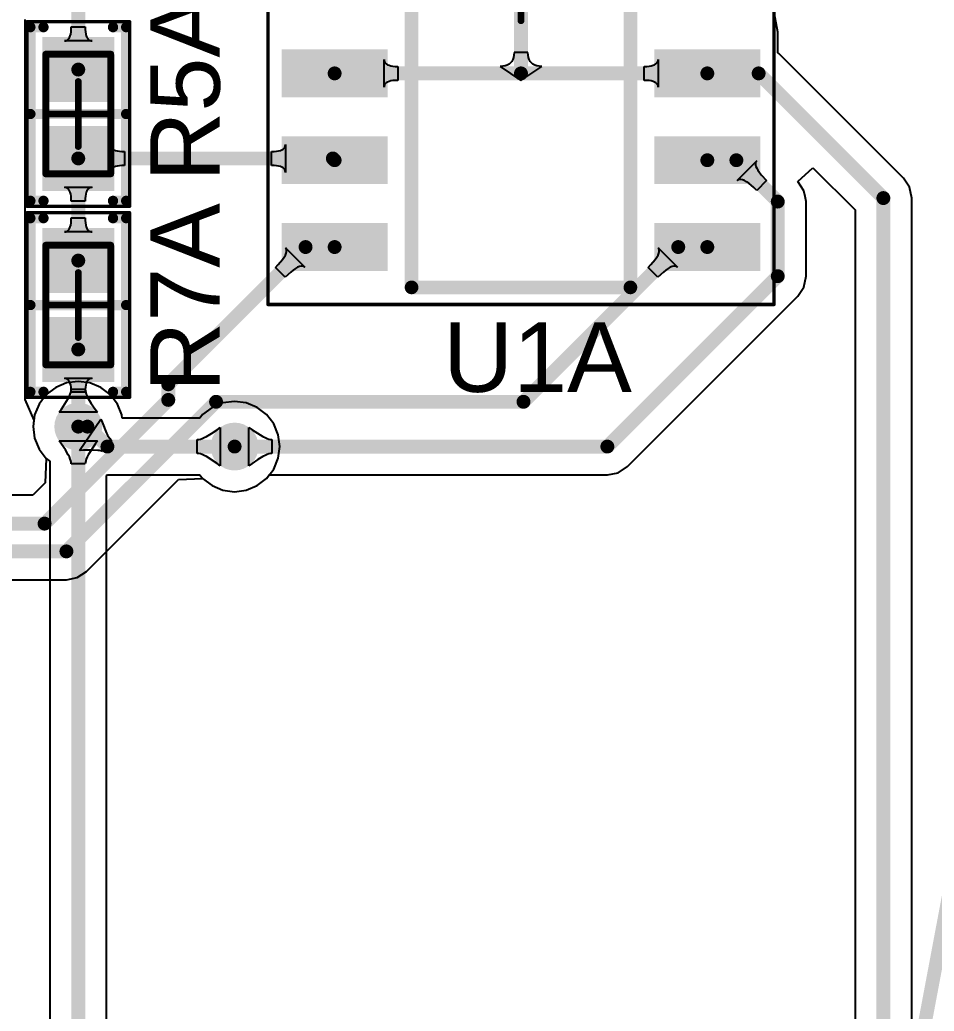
# Model space of a CAD drawing. Header units: inches. Extents: x -0.14 to 3.29, y -0.08 to 7.88.
# Drawn here: x 1.362 to 1.888, y 6.763 to 7.333 of the extents above; entities that cross this region are included whole.
import ezdxf

# ---------------------------------------------------------------- set-up
doc = ezdxf.new("R2010")
doc.units = ezdxf.units.IN
doc.header["$MEASUREMENT"] = 0
for name, color, linetype in [('Bottom Layer', 5, 'Continuous'), ('PCBD Notes', 76, 'Continuous'), ('Top 3D Body', 56, 'Continuous'), ('Top Courtyard', 56, 'Continuous'), ('Top Layer', 1, 'Continuous'), ('Top Overlay', 2, 'Continuous'), ('Top Paste', 8, 'Continuous'), ('Top Solder', 216, 'Continuous'), ('Via Holes', 16, 'Continuous')]:
    doc.layers.add(name, color=color, linetype=linetype)
doc.styles.add('Arial', font='', dxfattribs={"height": 0.2})
doc.styles.get('Arial').set_extended_font_data('Arial')

# ---------------------------------------------------------------- blocks, each defined once
blk = doc.blocks.new('34355DA5_B1DA_47C2_A88A_ECF82120A4F7_22')
at = {"layer": 'Top Layer'}
for points in [[(-0.13583, 0.13819), (-0.13583, 0.16181), (-0.07874, 0.16181), (-0.07874, 0.13819)], [(0.07874, 0.13819), (0.07874, 0.16181), (0.13583, 0.16181), (0.13583, 0.13819)], [(-0.13583, 0.08819), (-0.13583, 0.11181), (-0.07874, 0.11181), (-0.07874, 0.08819)], [(0.07874, 0.08819), (0.07874, 0.11181), (0.13583, 0.11181), (0.13583, 0.08819)], [(-0.13583, 0.03819), (-0.13583, 0.06181), (-0.07874, 0.06181), (-0.07874, 0.03819)], [(0.07874, 0.03819), (0.07874, 0.06181), (0.13583, 0.06181), (0.13583, 0.03819)], [(-0.13583, -0.01181), (-0.13583, 0.01181), (-0.07874, 0.01181), (-0.07874, -0.01181)], [(0.07874, -0.01181), (0.07874, 0.01181), (0.13583, 0.01181), (0.13583, -0.01181)], [(-0.13583, -0.06181), (-0.13583, -0.03819), (-0.07874, -0.03819), (-0.07874, -0.06181)], [(0.07874, -0.06181), (0.07874, -0.03819), (0.13583, -0.03819), (0.13583, -0.06181)], [(-0.13583, -0.11181), (-0.13583, -0.08819), (-0.07874, -0.08819), (-0.07874, -0.11181)], [(0.07874, -0.11181), (0.07874, -0.08819), (0.13583, -0.08819), (0.13583, -0.11181)], [(-0.13583, -0.16181), (-0.13583, -0.13819), (-0.07874, -0.13819), (-0.07874, -0.16181)], [(0.07874, -0.16181), (0.07874, -0.13819), (0.13583, -0.13819), (0.13583, -0.16181)]]:
    blk.add_hatch(color=1, dxfattribs=at).paths.add_polyline_path(points)
at = {"layer": 'Top Paste'}
for points in [[(-0.13583, 0.13819), (-0.13583, 0.16181), (-0.07874, 0.16181), (-0.07874, 0.13819)], [(0.07874, 0.13819), (0.07874, 0.16181), (0.13583, 0.16181), (0.13583, 0.13819)], [(-0.13583, 0.08819), (-0.13583, 0.11181), (-0.07874, 0.11181), (-0.07874, 0.08819)], [(0.07874, 0.08819), (0.07874, 0.11181), (0.13583, 0.11181), (0.13583, 0.08819)], [(-0.13583, 0.03819), (-0.13583, 0.06181), (-0.07874, 0.06181), (-0.07874, 0.03819)], [(0.07874, 0.03819), (0.07874, 0.06181), (0.13583, 0.06181), (0.13583, 0.03819)], [(-0.13583, -0.01181), (-0.13583, 0.01181), (-0.07874, 0.01181), (-0.07874, -0.01181)], [(0.07874, -0.01181), (0.07874, 0.01181), (0.13583, 0.01181), (0.13583, -0.01181)], [(-0.13583, -0.06181), (-0.13583, -0.03819), (-0.07874, -0.03819), (-0.07874, -0.06181)], [(0.07874, -0.06181), (0.07874, -0.03819), (0.13583, -0.03819), (0.13583, -0.06181)], [(-0.13583, -0.11181), (-0.13583, -0.08819), (-0.07874, -0.08819), (-0.07874, -0.11181)], [(0.07874, -0.11181), (0.07874, -0.08819), (0.13583, -0.08819), (0.13583, -0.11181)], [(-0.13583, -0.16181), (-0.13583, -0.13819), (-0.07874, -0.13819), (-0.07874, -0.16181)], [(0.07874, -0.16181), (0.07874, -0.13819), (0.13583, -0.13819), (0.13583, -0.16181)]]:
    blk.add_hatch(color=8, dxfattribs=at).paths.add_polyline_path(points)
at = {"layer": 'Top Solder'}
for points in [[(-0.13779, 0.13622), (-0.13779, 0.16378), (-0.07677, 0.16378), (-0.07677, 0.13622)], [(0.07677, 0.13622), (0.07677, 0.16378), (0.1378, 0.16378), (0.1378, 0.13622)], [(-0.13779, 0.08622), (-0.13779, 0.11378), (-0.07677, 0.11378), (-0.07677, 0.08622)], [(0.07677, 0.08622), (0.07677, 0.11378), (0.1378, 0.11378), (0.1378, 0.08622)], [(-0.13779, 0.03622), (-0.13779, 0.06378), (-0.07677, 0.06378), (-0.07677, 0.03622)], [(0.07677, 0.03622), (0.07677, 0.06378), (0.1378, 0.06378), (0.1378, 0.03622)], [(-0.13779, -0.01378), (-0.13779, 0.01378), (-0.07677, 0.01378), (-0.07677, -0.01378)], [(0.07677, -0.01378), (0.07677, 0.01378), (0.1378, 0.01378), (0.1378, -0.01378)], [(-0.13779, -0.06378), (-0.13779, -0.03622), (-0.07677, -0.03622), (-0.07677, -0.06378)], [(0.07677, -0.06378), (0.07677, -0.03622), (0.1378, -0.03622), (0.1378, -0.06378)], [(-0.13779, -0.11378), (-0.13779, -0.08622), (-0.07677, -0.08622), (-0.07677, -0.11378)], [(0.07677, -0.11378), (0.07677, -0.08622), (0.1378, -0.08622), (0.1378, -0.11378)], [(-0.13779, -0.16378), (-0.13779, -0.13622), (-0.07677, -0.13622), (-0.07677, -0.16378)], [(0.07677, -0.16378), (0.07677, -0.13622), (0.1378, -0.13622), (0.1378, -0.16378)]]:
    blk.add_hatch(color=216, dxfattribs=at).paths.add_polyline_path(points)
at = {"layer": 'Top Courtyard'}
for points in [[(-0.14567, 0.18307, 0.00197, 0.00197, 0), (0.14567, 0.18307, 0.00197, 0.00197, 0)], [(-0.14567, -0.18307, 0.00197, 0.00197, 0), (-0.14567, 0.18307, 0.00197, 0.00197, 0)], [(0.14567, -0.18307, 0.00197, 0.00197, 0), (0.14567, 0.18307, 0.00197, 0.00197, 0)], [(0, -0.01969, 0.00394, 0.00394, 0), (0, 0.01968, 0.00394, 0.00394, 0)], [(-0.01968, 0, 0.00394, 0.00394, 0), (0.01969, 0, 0.00394, 0.00394, 0)], [(-0.14567, -0.18307, 0.00197, 0.00197, 0), (0.14567, -0.18307, 0.00197, 0.00197, 0)]]:
    blk.add_lwpolyline(points, format="xyseb", dxfattribs=at)
for points in [[(-0.14616, 0.18307, 0.000984, 0.000984, 1), (-0.14518, 0.18307, 0.000984, 0.000984, 1)], [(-0.14616, 0.18307, 0.000984, 0.000984, 1), (-0.14518, 0.18307, 0.000984, 0.000984, 1)], [(0.14518, 0.18307, 0.000984, 0.000984, 1), (0.14616, 0.18307, 0.000984, 0.000984, 1)], [(0.14518, 0.18307, 0.000984, 0.000984, 1), (0.14616, 0.18307, 0.000984, 0.000984, 1)], [(-0.00098, 0.01968, 0.00197, 0.00197, 1), (0.00099, 0.01968, 0.00197, 0.00197, 1)], [(-0.02067, 0, 0.00197, 0.00197, 1), (-0.0187, 0, 0.00197, 0.00197, 1)], [(0.0187, 0, 0.00197, 0.00197, 1), (0.02067, 0, 0.00197, 0.00197, 1)], [(-0.00098, -0.01969, 0.00197, 0.00197, 1), (0.00099, -0.01969, 0.00197, 0.00197, 1)], [(-0.14616, -0.18307, 0.000984, 0.000984, 1), (-0.14518, -0.18307, 0.000984, 0.000984, 1)], [(-0.14616, -0.18307, 0.000984, 0.000984, 1), (-0.14518, -0.18307, 0.000984, 0.000984, 1)], [(0.14518, -0.18307, 0.000984, 0.000984, 1), (0.14616, -0.18307, 0.000984, 0.000984, 1)], [(0.14518, -0.18307, 0.000984, 0.000984, 1), (0.14616, -0.18307, 0.000984, 0.000984, 1)]]:
    blk.add_lwpolyline(points, format="xyseb", close=True, dxfattribs=at)
at = {"layer": 'Top Overlay'}
for points in [[(-0.10236, 0.18346, 0.00984, 0.00984, 1), (-0.1122, 0.18346, 0.00984, 0.00984, 1)], [(-0.11467, 0.18346, 0.00492, 0.00492, 1), (-0.10974, 0.18346, 0.00492, 0.00492, 1)], [(-0.10482, 0.18346, 0.00492, 0.00492, 1), (-0.0999, 0.18346, 0.00492, 0.00492, 1)], [(-0.06496, 0.17323, 0.00394, 0.00394, 1), (-0.06102, 0.17323, 0.00394, 0.00394, 1)], [(-0.06496, 0.17323, 0.00394, 0.00394, 1), (-0.06102, 0.17323, 0.00394, 0.00394, 1)], [(0.06103, 0.17323, 0.00394, 0.00394, 1), (0.06496, 0.17323, 0.00394, 0.00394, 1)], [(0.06103, 0.17323, 0.00394, 0.00394, 1), (0.06496, 0.17323, 0.00394, 0.00394, 1)], [(-0.01181, 0.13386, 0.02362, 0.02362, 1), (-0.03543, 0.13386, 0.02362, 0.02362, 1)], [(-0.04134, 0.13386, 0.01181, 0.01181, 1), (-0.02953, 0.13386, 0.01181, 0.01181, 1)], [(-0.01772, 0.13386, 0.01181, 0.01181, 1), (-0.00591, 0.13386, 0.01181, 0.01181, 1)], [(-0.06496, -0.17323, 0.00394, 0.00394, 1), (-0.06102, -0.17323, 0.00394, 0.00394, 1)], [(-0.06496, -0.17323, 0.00394, 0.00394, 1), (-0.06102, -0.17323, 0.00394, 0.00394, 1)], [(0.06103, -0.17323, 0.00394, 0.00394, 1), (0.06496, -0.17323, 0.00394, 0.00394, 1)], [(0.06103, -0.17323, 0.00394, 0.00394, 1), (0.06496, -0.17323, 0.00394, 0.00394, 1)]]:
    blk.add_lwpolyline(points, format="xyseb", close=True, dxfattribs=at)
for points in [[(-0.06299, 0.17323, 0.00787, 0.00787, 0), (0.06299, 0.17323, 0.00787, 0.00787, 0)], [(-0.06299, -0.17323, 0.00787, 0.00787, 0), (-0.06299, 0.17323, 0.00787, 0.00787, 0)], [(0.06299, -0.17323, 0.00787, 0.00787, 0), (0.06299, 0.17323, 0.00787, 0.00787, 0)], [(-0.06299, -0.17323, 0.00787, 0.00787, 0), (0.06299, -0.17323, 0.00787, 0.00787, 0)]]:
    blk.add_lwpolyline(points, format="xyseb", dxfattribs=at)
blk = doc.blocks.new('RES_0603_1608_89')
at = {"layer": 'Top Layer'}
for points in [[(-0.04232, -0.0187), (-0.04232, 0.0187), (-0.00886, 0.0187), (-0.00886, -0.0187)], [(0.00886, -0.0187), (0.00886, 0.0187), (0.04232, 0.0187), (0.04232, -0.0187)]]:
    blk.add_hatch(color=1, dxfattribs=at).paths.add_polyline_path(points)
at = {"layer": 'Top Paste'}
for points in [[(-0.04232, -0.0187), (-0.04232, 0.0187), (-0.00886, 0.0187), (-0.00886, -0.0187)], [(0.00886, -0.0187), (0.00886, 0.0187), (0.04232, 0.0187), (0.04232, -0.0187)]]:
    blk.add_hatch(color=8, dxfattribs=at).paths.add_polyline_path(points)
at = {"layer": 'Top Solder'}
for points in [[(-0.04429, -0.02067), (-0.04429, 0.02067), (-0.00689, 0.02067), (-0.00689, -0.02067)], [(0.00689, -0.02067), (0.00689, 0.02067), (0.04429, 0.02067), (0.04429, -0.02067)]]:
    blk.add_hatch(color=216, dxfattribs=at).paths.add_polyline_path(points)
at = {"layer": 'Top 3D Body'}
for points in [[(0.03445, 0.0187, 0.00394, 0.00394, 0), (-0.03445, 0.0187, 0.00394, 0.00394, 0)], [(-0.03445, -0.0187, 0.00394, 0.00394, 0), (-0.03445, 0.0187, 0.00394, 0.00394, 0)], [(0.03445, -0.0187, 0.00394, 0.00394, 0), (0.03445, 0.0187, 0.00394, 0.00394, 0)], [(0.03445, -0.0187, 0.00394, 0.00394, 0), (-0.03445, -0.0187, 0.00394, 0.00394, 0)]]:
    blk.add_lwpolyline(points, format="xyseb", dxfattribs=at)
for points in [[(-0.03543, 0.0187, 0.00197, 0.00197, 1), (-0.03346, 0.0187, 0.00197, 0.00197, 1)], [(-0.03543, 0.0187, 0.00197, 0.00197, 1), (-0.03346, 0.0187, 0.00197, 0.00197, 1)], [(0.03347, 0.0187, 0.00197, 0.00197, 1), (0.03543, 0.0187, 0.00197, 0.00197, 1)], [(0.03347, 0.0187, 0.00197, 0.00197, 1), (0.03543, 0.0187, 0.00197, 0.00197, 1)], [(-0.03543, -0.0187, 0.00197, 0.00197, 1), (-0.03346, -0.0187, 0.00197, 0.00197, 1)], [(-0.03543, -0.0187, 0.00197, 0.00197, 1), (-0.03346, -0.0187, 0.00197, 0.00197, 1)], [(0.03347, -0.0187, 0.00197, 0.00197, 1), (0.03543, -0.0187, 0.00197, 0.00197, 1)], [(0.03347, -0.0187, 0.00197, 0.00197, 1), (0.03543, -0.0187, 0.00197, 0.00197, 1)]]:
    blk.add_lwpolyline(points, format="xyseb", close=True, dxfattribs=at)
at = {"layer": 'Top Courtyard'}
for points in [[(0.05315, 0.02953, 0.00197, 0.00197, 0), (-0.05315, 0.02953, 0.00197, 0.00197, 0)], [(-0.05315, -0.02953, 0.00197, 0.00197, 0), (-0.05315, 0.02953, 0.00197, 0.00197, 0)], [(0.05315, -0.02953, 0.00197, 0.00197, 0), (0.05315, 0.02953, 0.00197, 0.00197, 0)], [(0, -0.0187, 0.00394, 0.00394, 0), (0, 0.0187, 0.00394, 0.00394, 0)], [(0.0187, 0, 0.00394, 0.00394, 0), (-0.0187, 0, 0.00394, 0.00394, 0)], [(0.05315, -0.02953, 0.00197, 0.00197, 0), (-0.05315, -0.02953, 0.00197, 0.00197, 0)]]:
    blk.add_lwpolyline(points, format="xyseb", dxfattribs=at)
for points in [[(-0.05364, 0.02953, 0.000984, 0.000984, 1), (-0.05266, 0.02953, 0.000984, 0.000984, 1)], [(-0.05364, 0.02953, 0.000984, 0.000984, 1), (-0.05266, 0.02953, 0.000984, 0.000984, 1)], [(0.05266, 0.02953, 0.000984, 0.000984, 1), (0.05364, 0.02953, 0.000984, 0.000984, 1)], [(0.05266, 0.02953, 0.000984, 0.000984, 1), (0.05364, 0.02953, 0.000984, 0.000984, 1)], [(-0.00098, 0.0187, 0.00197, 0.00197, 1), (0.00098, 0.0187, 0.00197, 0.00197, 1)], [(-0.01968, 0, 0.00197, 0.00197, 1), (-0.01772, 0, 0.00197, 0.00197, 1)], [(0.01772, 0, 0.00197, 0.00197, 1), (0.01969, 0, 0.00197, 0.00197, 1)], [(-0.00098, -0.0187, 0.00197, 0.00197, 1), (0.00098, -0.0187, 0.00197, 0.00197, 1)], [(-0.05364, -0.02953, 0.000984, 0.000984, 1), (-0.05266, -0.02953, 0.000984, 0.000984, 1)], [(-0.05364, -0.02953, 0.000984, 0.000984, 1), (-0.05266, -0.02953, 0.000984, 0.000984, 1)], [(0.05266, -0.02953, 0.000984, 0.000984, 1), (0.05364, -0.02953, 0.000984, 0.000984, 1)], [(0.05266, -0.02953, 0.000984, 0.000984, 1), (0.05364, -0.02953, 0.000984, 0.000984, 1)]]:
    blk.add_lwpolyline(points, format="xyseb", close=True, dxfattribs=at)
at = {"layer": 'Top Overlay'}
for points in [[(0.05, 0.02756, 0.00591, 0.00591, 0), (-0.05, 0.02756, 0.00591, 0.00591, 0)], [(-0.05, 0.02, 0.00591, 0.00591, 0), (-0.05, 0.02756, 0.00591, 0.00591, 0)], [(0, -0.02756, 0.00591, 0.00591, 0), (0, 0.02756, 0.00591, 0.00591, 0)], [(0.05, 0.02, 0.00591, 0.00591, 0), (0.05, 0.02756, 0.00591, 0.00591, 0)], [(-0.05, -0.02756, 0.00591, 0.00591, 0), (-0.05, -0.02, 0.00591, 0.00591, 0)], [(0.05, -0.02756, 0.00591, 0.00591, 0), (0.05, -0.02, 0.00591, 0.00591, 0)], [(0.05, -0.02756, 0.00591, 0.00591, 0), (-0.05, -0.02756, 0.00591, 0.00591, 0)]]:
    blk.add_lwpolyline(points, format="xyseb", dxfattribs=at)
for points in [[(-0.05148, 0.02756, 0.00295, 0.00295, 1), (-0.04852, 0.02756, 0.00295, 0.00295, 1)], [(-0.05148, 0.02756, 0.00295, 0.00295, 1), (-0.04852, 0.02756, 0.00295, 0.00295, 1)], [(-0.00148, 0.02756, 0.00295, 0.00295, 1), (0.00148, 0.02756, 0.00295, 0.00295, 1)], [(0.04852, 0.02756, 0.00295, 0.00295, 1), (0.05148, 0.02756, 0.00295, 0.00295, 1)], [(0.04852, 0.02756, 0.00295, 0.00295, 1), (0.05148, 0.02756, 0.00295, 0.00295, 1)], [(-0.05148, 0.02, 0.00295, 0.00295, 1), (-0.04852, 0.02, 0.00295, 0.00295, 1)], [(0.04852, 0.02, 0.00295, 0.00295, 1), (0.05148, 0.02, 0.00295, 0.00295, 1)], [(-0.05148, -0.02, 0.00295, 0.00295, 1), (-0.04852, -0.02, 0.00295, 0.00295, 1)], [(0.04852, -0.02, 0.00295, 0.00295, 1), (0.05148, -0.02, 0.00295, 0.00295, 1)], [(-0.05148, -0.02756, 0.00295, 0.00295, 1), (-0.04852, -0.02756, 0.00295, 0.00295, 1)], [(-0.05148, -0.02756, 0.00295, 0.00295, 1), (-0.04852, -0.02756, 0.00295, 0.00295, 1)], [(-0.00148, -0.02756, 0.00295, 0.00295, 1), (0.00148, -0.02756, 0.00295, 0.00295, 1)], [(0.04852, -0.02756, 0.00295, 0.00295, 1), (0.05148, -0.02756, 0.00295, 0.00295, 1)], [(0.04852, -0.02756, 0.00295, 0.00295, 1), (0.05148, -0.02756, 0.00295, 0.00295, 1)]]:
    blk.add_lwpolyline(points, format="xyseb", close=True, dxfattribs=at)
blk = doc.blocks.new('RES_0603_1608_109')
at = {"layer": 'Top Layer'}
for points in [[(-0.04232, -0.0187), (-0.04232, 0.0187), (-0.00886, 0.0187), (-0.00886, -0.0187)], [(0.00886, -0.0187), (0.00886, 0.0187), (0.04232, 0.0187), (0.04232, -0.0187)]]:
    blk.add_hatch(color=1, dxfattribs=at).paths.add_polyline_path(points)
at = {"layer": 'Top Paste'}
for points in [[(-0.04232, -0.0187), (-0.04232, 0.0187), (-0.00886, 0.0187), (-0.00886, -0.0187)], [(0.00886, -0.0187), (0.00886, 0.0187), (0.04232, 0.0187), (0.04232, -0.0187)]]:
    blk.add_hatch(color=8, dxfattribs=at).paths.add_polyline_path(points)
at = {"layer": 'Top Solder'}
for points in [[(-0.04429, -0.02067), (-0.04429, 0.02067), (-0.00689, 0.02067), (-0.00689, -0.02067)], [(0.00689, -0.02067), (0.00689, 0.02067), (0.04429, 0.02067), (0.04429, -0.02067)]]:
    blk.add_hatch(color=216, dxfattribs=at).paths.add_polyline_path(points)
at = {"layer": 'Top 3D Body'}
for points in [[(0.03445, 0.0187, 0.00394, 0.00394, 0), (-0.03445, 0.0187, 0.00394, 0.00394, 0)], [(-0.03445, -0.0187, 0.00394, 0.00394, 0), (-0.03445, 0.0187, 0.00394, 0.00394, 0)], [(0.03445, -0.0187, 0.00394, 0.00394, 0), (0.03445, 0.0187, 0.00394, 0.00394, 0)], [(0.03445, -0.0187, 0.00394, 0.00394, 0), (-0.03445, -0.0187, 0.00394, 0.00394, 0)]]:
    blk.add_lwpolyline(points, format="xyseb", dxfattribs=at)
for points in [[(-0.03543, 0.0187, 0.00197, 0.00197, 1), (-0.03346, 0.0187, 0.00197, 0.00197, 1)], [(-0.03543, 0.0187, 0.00197, 0.00197, 1), (-0.03346, 0.0187, 0.00197, 0.00197, 1)], [(0.03347, 0.0187, 0.00197, 0.00197, 1), (0.03543, 0.0187, 0.00197, 0.00197, 1)], [(0.03347, 0.0187, 0.00197, 0.00197, 1), (0.03543, 0.0187, 0.00197, 0.00197, 1)], [(-0.03543, -0.0187, 0.00197, 0.00197, 1), (-0.03346, -0.0187, 0.00197, 0.00197, 1)], [(-0.03543, -0.0187, 0.00197, 0.00197, 1), (-0.03346, -0.0187, 0.00197, 0.00197, 1)], [(0.03347, -0.0187, 0.00197, 0.00197, 1), (0.03543, -0.0187, 0.00197, 0.00197, 1)], [(0.03347, -0.0187, 0.00197, 0.00197, 1), (0.03543, -0.0187, 0.00197, 0.00197, 1)]]:
    blk.add_lwpolyline(points, format="xyseb", close=True, dxfattribs=at)
at = {"layer": 'Top Courtyard'}
for points in [[(0.05315, 0.02953, 0.00197, 0.00197, 0), (-0.05315, 0.02953, 0.00197, 0.00197, 0)], [(-0.05315, -0.02953, 0.00197, 0.00197, 0), (-0.05315, 0.02953, 0.00197, 0.00197, 0)], [(0.05315, -0.02953, 0.00197, 0.00197, 0), (0.05315, 0.02953, 0.00197, 0.00197, 0)], [(0, -0.0187, 0.00394, 0.00394, 0), (0, 0.0187, 0.00394, 0.00394, 0)], [(0.0187, 0, 0.00394, 0.00394, 0), (-0.0187, 0, 0.00394, 0.00394, 0)], [(0.05315, -0.02953, 0.00197, 0.00197, 0), (-0.05315, -0.02953, 0.00197, 0.00197, 0)]]:
    blk.add_lwpolyline(points, format="xyseb", dxfattribs=at)
for points in [[(-0.05364, 0.02953, 0.000984, 0.000984, 1), (-0.05266, 0.02953, 0.000984, 0.000984, 1)], [(-0.05364, 0.02953, 0.000984, 0.000984, 1), (-0.05266, 0.02953, 0.000984, 0.000984, 1)], [(0.05266, 0.02953, 0.000984, 0.000984, 1), (0.05364, 0.02953, 0.000984, 0.000984, 1)], [(0.05266, 0.02953, 0.000984, 0.000984, 1), (0.05364, 0.02953, 0.000984, 0.000984, 1)], [(-0.00098, 0.0187, 0.00197, 0.00197, 1), (0.00098, 0.0187, 0.00197, 0.00197, 1)], [(-0.01968, 0, 0.00197, 0.00197, 1), (-0.01772, 0, 0.00197, 0.00197, 1)], [(0.01772, 0, 0.00197, 0.00197, 1), (0.01969, 0, 0.00197, 0.00197, 1)], [(-0.00098, -0.0187, 0.00197, 0.00197, 1), (0.00098, -0.0187, 0.00197, 0.00197, 1)], [(-0.05364, -0.02953, 0.000984, 0.000984, 1), (-0.05266, -0.02953, 0.000984, 0.000984, 1)], [(-0.05364, -0.02953, 0.000984, 0.000984, 1), (-0.05266, -0.02953, 0.000984, 0.000984, 1)], [(0.05266, -0.02953, 0.000984, 0.000984, 1), (0.05364, -0.02953, 0.000984, 0.000984, 1)], [(0.05266, -0.02953, 0.000984, 0.000984, 1), (0.05364, -0.02953, 0.000984, 0.000984, 1)]]:
    blk.add_lwpolyline(points, format="xyseb", close=True, dxfattribs=at)
at = {"layer": 'Top Overlay'}
for points in [[(0.05, 0.02756, 0.00591, 0.00591, 0), (-0.05, 0.02756, 0.00591, 0.00591, 0)], [(-0.05, 0.02, 0.00591, 0.00591, 0), (-0.05, 0.02756, 0.00591, 0.00591, 0)], [(0, -0.02756, 0.00591, 0.00591, 0), (0, 0.02756, 0.00591, 0.00591, 0)], [(0.05, 0.02, 0.00591, 0.00591, 0), (0.05, 0.02756, 0.00591, 0.00591, 0)], [(-0.05, -0.02756, 0.00591, 0.00591, 0), (-0.05, -0.02, 0.00591, 0.00591, 0)], [(0.05, -0.02756, 0.00591, 0.00591, 0), (0.05, -0.02, 0.00591, 0.00591, 0)], [(0.05, -0.02756, 0.00591, 0.00591, 0), (-0.05, -0.02756, 0.00591, 0.00591, 0)]]:
    blk.add_lwpolyline(points, format="xyseb", dxfattribs=at)
for points in [[(-0.05148, 0.02756, 0.00295, 0.00295, 1), (-0.04852, 0.02756, 0.00295, 0.00295, 1)], [(-0.05148, 0.02756, 0.00295, 0.00295, 1), (-0.04852, 0.02756, 0.00295, 0.00295, 1)], [(-0.00148, 0.02756, 0.00295, 0.00295, 1), (0.00148, 0.02756, 0.00295, 0.00295, 1)], [(0.04852, 0.02756, 0.00295, 0.00295, 1), (0.05148, 0.02756, 0.00295, 0.00295, 1)], [(0.04852, 0.02756, 0.00295, 0.00295, 1), (0.05148, 0.02756, 0.00295, 0.00295, 1)], [(-0.05148, 0.02, 0.00295, 0.00295, 1), (-0.04852, 0.02, 0.00295, 0.00295, 1)], [(0.04852, 0.02, 0.00295, 0.00295, 1), (0.05148, 0.02, 0.00295, 0.00295, 1)], [(-0.05148, -0.02, 0.00295, 0.00295, 1), (-0.04852, -0.02, 0.00295, 0.00295, 1)], [(0.04852, -0.02, 0.00295, 0.00295, 1), (0.05148, -0.02, 0.00295, 0.00295, 1)], [(-0.05148, -0.02756, 0.00295, 0.00295, 1), (-0.04852, -0.02756, 0.00295, 0.00295, 1)], [(-0.05148, -0.02756, 0.00295, 0.00295, 1), (-0.04852, -0.02756, 0.00295, 0.00295, 1)], [(-0.00148, -0.02756, 0.00295, 0.00295, 1), (0.00148, -0.02756, 0.00295, 0.00295, 1)], [(0.04852, -0.02756, 0.00295, 0.00295, 1), (0.05148, -0.02756, 0.00295, 0.00295, 1)], [(0.04852, -0.02756, 0.00295, 0.00295, 1), (0.05148, -0.02756, 0.00295, 0.00295, 1)]]:
    blk.add_lwpolyline(points, format="xyseb", close=True, dxfattribs=at)

msp = doc.modelspace()

# ---------------------------------------------------------------- hatches: boundary and pattern name
at = {"layer": 'Bottom Layer'}
h = msp.add_hatch(color=5, dxfattribs=at)
edge = h.paths.add_edge_path()
edge.add_arc((1.3952, 7.09913), 0.01378, 0, 360)
h = msp.add_hatch(color=5, dxfattribs=at)
edge = h.paths.add_edge_path()
edge.add_arc((1.48521, 7.08764), 0.01378, 0, 360)
at = {"layer": 'Top Layer'}
h = msp.add_hatch(color=1, dxfattribs=at)
edge = h.paths.add_edge_path()
edge.add_arc((1.3952, 7.09913), 0.01378, 0, 360)
h = msp.add_hatch(color=1, dxfattribs=at)
edge = h.paths.add_edge_path()
edge.add_arc((1.48521, 7.08764), 0.01378, 0, 360)
at = {"layer": 'Via Holes'}
h = msp.add_hatch(color=7, dxfattribs=at)
edge = h.paths.add_edge_path()
edge.add_arc((1.3952, 7.09913), 0.00689, 0, 360)
h = msp.add_hatch(color=7, dxfattribs=at)
edge = h.paths.add_edge_path()
edge.add_arc((1.48521, 7.08764), 0.00689, 0, 360)

# ---------------------------------------------------------------- linework, layer by layer
at = {"layer": 'Bottom Layer'}
for p, q in [((1.38847, 7.12425), (1.3822, 7.12165)), ((1.3952, 7.12513), (1.38847, 7.12425)), ((1.40193, 7.12425), (1.3952, 7.12513)), ((1.4082, 7.12165), (1.40193, 7.12425)), ((1.3822, 7.12165), (1.37681, 7.11752)), ((1.41358, 7.11752), (1.4082, 7.12165)), ((1.37681, 7.11752), (1.37268, 7.11213)), ((1.41772, 7.11213), (1.41358, 7.11752)), ((1.48521, 7.11364), (1.47848, 7.11276)), ((1.49194, 7.11276), (1.48521, 7.11364)), ((1.37268, 7.11213), (1.37008, 7.10586)), ((1.42031, 7.10586), (1.41772, 7.11213)), ((1.47221, 7.11016), (1.46682, 7.10603)), ((1.47848, 7.11276), (1.47221, 7.11016)), ((1.49821, 7.11016), (1.49194, 7.11276)), ((1.50359, 7.10603), (1.49821, 7.11016)), ((1.37008, 7.10586), (1.3692, 7.09913)), ((1.39587, 7.08537), (1.40827, 7.10349)), ((1.40827, 7.10349), (1.40892, 7.10161)), ((1.40892, 7.10161), (1.41147, 7.09543)), ((1.42057, 7.10395), (1.42031, 7.10586)), ((1.46523, 7.10395), (1.42057, 7.10395)), ((1.46682, 7.10603), (1.46523, 7.10395)), ((1.50773, 7.10064), (1.50359, 7.10603)), ((1.3692, 7.09913), (1.37008, 7.0924)), ((1.47182, 7.09508), (1.47512, 7.09733)), ((1.47512, 7.09733), (1.47693, 7.09866)), ((1.47693, 7.09866), (1.47693, 7.07662)), ((1.51032, 7.09437), (1.50773, 7.10064)), ((1.37008, 7.0924), (1.37268, 7.08613)), ((1.38551, 7.08904), (1.38418, 7.09086)), ((1.38418, 7.09086), (1.40622, 7.09086)), ((1.40622, 7.09086), (1.40488, 7.08904)), ((1.41458, 7.0907), (1.40915, 7.08481)), ((1.41147, 7.09543), (1.41209, 7.09422)), ((1.41209, 7.09422), (1.41334, 7.0922)), ((1.41334, 7.0922), (1.41396, 7.09138)), ((1.41396, 7.09138), (1.41458, 7.0907)), ((1.46375, 7.09164), (1.46458, 7.09171)), ((1.46375, 7.08364), (1.46375, 7.09164)), ((1.46458, 7.09171), (1.46551, 7.09192)), ((1.46551, 7.09192), (1.46655, 7.09227)), ((1.46655, 7.09227), (1.4677, 7.09276)), ((1.4677, 7.09276), (1.46897, 7.09339)), ((1.46897, 7.09339), (1.47182, 7.09508)), ((1.51121, 7.08764), (1.51032, 7.09437)), ((1.37268, 7.08613), (1.37681, 7.08075)), ((1.38776, 7.08575), (1.38551, 7.08904)), ((1.38944, 7.08289), (1.38776, 7.08575)), ((1.39819, 7.08547), (1.39587, 7.08537)), ((1.40382, 7.08556), (1.39819, 7.08547)), ((1.40488, 7.08904), (1.40095, 7.08289)), ((1.40648, 7.08545), (1.40382, 7.08556)), ((1.40748, 7.08534), (1.40648, 7.08545)), ((1.40826, 7.0852), (1.40748, 7.08534)), ((1.40881, 7.08502), (1.40826, 7.0852)), ((1.40915, 7.08481), (1.40881, 7.08502)), ((1.51032, 7.08091), (1.51121, 7.08764)), ((1.37681, 7.08075), (1.37888, 7.07916)), ((1.37888, 7.07916), (1.37888, 6.48675)), ((1.39007, 7.08163), (1.38944, 7.08289)), ((1.39057, 7.08047), (1.39007, 7.08163)), ((1.39092, 7.07943), (1.39057, 7.08047)), ((1.39113, 7.0785), (1.39092, 7.07943)), ((1.39948, 7.07943), (1.39927, 7.0785)), ((1.39983, 7.08047), (1.39948, 7.07943)), ((1.40032, 7.08163), (1.39983, 7.08047)), ((1.40095, 7.08289), (1.40032, 7.08163)), ((1.46458, 7.08357), (1.46375, 7.08364)), ((1.46551, 7.08336), (1.46458, 7.08357)), ((1.46655, 7.08301), (1.46551, 7.08336)), ((1.4677, 7.08252), (1.46655, 7.08301)), ((1.46897, 7.08189), (1.4677, 7.08252)), ((1.47512, 7.07796), (1.46897, 7.08189)), ((1.50773, 7.07464), (1.51032, 7.08091)), ((1.3912, 7.07768), (1.39113, 7.0785)), ((1.3992, 7.07768), (1.3912, 7.07768)), ((1.39927, 7.0785), (1.3992, 7.07768)), ((1.47693, 7.07662), (1.47512, 7.07796)), ((1.50359, 7.06925), (1.50773, 7.07464)), ((1.41151, 7.07094), (1.41198, 7.07133)), ((1.41151, 6.48675), (1.41151, 7.07094)), ((1.41198, 7.07133), (1.46523, 7.07133)), ((1.46523, 7.07133), (1.46682, 7.06925)), ((1.46682, 7.06925), (1.47221, 7.06512)), ((1.49821, 7.06512), (1.50359, 7.06925)), ((1.47221, 7.06512), (1.47848, 7.06252)), ((1.47848, 7.06252), (1.48521, 7.06164)), ((1.48521, 7.06164), (1.49194, 7.06252)), ((1.49194, 7.06252), (1.49821, 7.06512))]:
    msp.add_line(p, q, dxfattribs=at)
for points in [[(1.3952, 6.46677, 0.008, 0.008, 0), (1.3952, 7.09913, 0.008, 0.008, 0)], [(1.3952, 7.09913, 0.008, 0.008, 0), (1.40049, 7.09913, 0.008, 0.008, 0)], [(1.40049, 7.09913, 0.008, 0.008, 0), (1.41198, 7.08764, 0.008, 0.008, 0)], [(1.41198, 7.08764, 0.008, 0.008, 0), (1.48521, 7.08764, 0.008, 0.008, 0)]]:
    msp.add_lwpolyline(points, format="xyseb", dxfattribs=at)
for points in [[(1.3932, 7.09913, 0.004, 0.004, 1), (1.3972, 7.09913, 0.004, 0.004, 1)], [(1.3932, 7.09913, 0.004, 0.004, 1), (1.3972, 7.09913, 0.004, 0.004, 1)], [(1.39849, 7.09913, 0.004, 0.004, 1), (1.40249, 7.09913, 0.004, 0.004, 1)], [(1.39849, 7.09913, 0.004, 0.004, 1), (1.40249, 7.09913, 0.004, 0.004, 1)], [(1.40998, 7.08764, 0.004, 0.004, 1), (1.41398, 7.08764, 0.004, 0.004, 1)], [(1.40998, 7.08764, 0.004, 0.004, 1), (1.41398, 7.08764, 0.004, 0.004, 1)], [(1.48321, 7.08764, 0.004, 0.004, 1), (1.48721, 7.08764, 0.004, 0.004, 1)]]:
    msp.add_lwpolyline(points, format="xyseb", close=True, dxfattribs=at)
at = {"layer": 'PCBD Notes'}
msp.add_lwpolyline([(1.08268, 2.5, 0.00787, 0.00787, 0), (2.06693, 7.73622, 0.00787, 0.00787, 0)], format="xyseb", dxfattribs=at)
at = {"layer": 'Top Layer'}
for p, q in [((1.79791, 7.32633), (1.79591, 7.3375)), ((1.3645, 7.33346), (1.3645, 7.27599)), ((1.3902, 7.32325), (1.39056, 7.32414)), ((1.39056, 7.32414), (1.39084, 7.3252)), ((1.39084, 7.3252), (1.39104, 7.32641)), ((1.39104, 7.32641), (1.39116, 7.32779)), ((1.39116, 7.32779), (1.3912, 7.32934)), ((1.3912, 7.32934), (1.3992, 7.32934)), ((1.3992, 7.32934), (1.39924, 7.32779)), ((1.39924, 7.32779), (1.39936, 7.32641)), ((1.39936, 7.32641), (1.39956, 7.3252)), ((1.39956, 7.3252), (1.39984, 7.32414)), ((1.39984, 7.32414), (1.4002, 7.32325)), ((1.79791, 7.31441), (1.79791, 7.32633)), ((1.3872, 7.32122), (1.38796, 7.3213)), ((1.4032, 7.32122), (1.3872, 7.32122)), ((1.38796, 7.3213), (1.38864, 7.32154)), ((1.38864, 7.32154), (1.38924, 7.32195)), ((1.38924, 7.32195), (1.38976, 7.32252)), ((1.38976, 7.32252), (1.3902, 7.32325)), ((1.4002, 7.32325), (1.40064, 7.32252)), ((1.40064, 7.32252), (1.40116, 7.32195)), ((1.40116, 7.32195), (1.40176, 7.32154)), ((1.40176, 7.32154), (1.40244, 7.3213)), ((1.40244, 7.3213), (1.4032, 7.32122)), ((1.646, 7.313), (1.64576, 7.31164)), ((1.64608, 7.31452), (1.646, 7.313)), ((1.65408, 7.31452), (1.64608, 7.31452)), ((1.65416, 7.313), (1.65408, 7.31452)), ((1.6544, 7.31164), (1.65416, 7.313)), ((1.79844, 7.31406), (1.79791, 7.31441)), ((1.87024, 7.24226), (1.79844, 7.31406)), ((1.57122, 7.29452), (1.57122, 7.31052)), ((1.57122, 7.31052), (1.5713, 7.30976)), ((1.5713, 7.30976), (1.57154, 7.30908)), ((1.57154, 7.30908), (1.57194, 7.30848)), ((1.57194, 7.30848), (1.5725, 7.30796)), ((1.5725, 7.30796), (1.57322, 7.30752)), ((1.57322, 7.30752), (1.5741, 7.30716)), ((1.5741, 7.30716), (1.57514, 7.30688)), ((1.57514, 7.30688), (1.57634, 7.30668)), ((1.64216, 7.30724), (1.64096, 7.30684)), ((1.6432, 7.3078), (1.64216, 7.30724)), ((1.64408, 7.30852), (1.6432, 7.3078)), ((1.6448, 7.3094), (1.64408, 7.30852)), ((1.64536, 7.31044), (1.6448, 7.3094)), ((1.64576, 7.31164), (1.64536, 7.31044)), ((1.6548, 7.31044), (1.6544, 7.31164)), ((1.65536, 7.3094), (1.6548, 7.31044)), ((1.65608, 7.30852), (1.65536, 7.3094)), ((1.65696, 7.3078), (1.65608, 7.30852)), ((1.658, 7.30724), (1.65696, 7.3078)), ((1.6592, 7.30684), (1.658, 7.30724)), ((1.72386, 7.30668), (1.72508, 7.30688)), ((1.72508, 7.30688), (1.72614, 7.30716)), ((1.72614, 7.30716), (1.72703, 7.30752)), ((1.72703, 7.30752), (1.72776, 7.30796)), ((1.72776, 7.30796), (1.72833, 7.30848)), ((1.72833, 7.30848), (1.72873, 7.30908)), ((1.72873, 7.30908), (1.72898, 7.30976)), ((1.72898, 7.30976), (1.72906, 7.31052)), ((1.72906, 7.31052), (1.72906, 7.29452)), ((1.57634, 7.30668), (1.5777, 7.30656)), ((1.5777, 7.30656), (1.57922, 7.30652)), ((1.57922, 7.30652), (1.57922, 7.29852)), ((1.6396, 7.3066), (1.63808, 7.30652)), ((1.63808, 7.30652), (1.65008, 7.29852)), ((1.64096, 7.30684), (1.6396, 7.3066)), ((1.65008, 7.29852), (1.66208, 7.30652)), ((1.66056, 7.3066), (1.6592, 7.30684)), ((1.66208, 7.30652), (1.66056, 7.3066)), ((1.72094, 7.30652), (1.72248, 7.30656)), ((1.72094, 7.29852), (1.72094, 7.30652)), ((1.72248, 7.30656), (1.72386, 7.30668)), ((1.57154, 7.29596), (1.5713, 7.29528)), ((1.57194, 7.29656), (1.57154, 7.29596)), ((1.5725, 7.29708), (1.57194, 7.29656)), ((1.57322, 7.29752), (1.5725, 7.29708)), ((1.5741, 7.29788), (1.57322, 7.29752)), ((1.57514, 7.29816), (1.5741, 7.29788)), ((1.57634, 7.29836), (1.57514, 7.29816)), ((1.5777, 7.29848), (1.57634, 7.29836)), ((1.57922, 7.29852), (1.5777, 7.29848)), ((1.65008, 7.29852), (1.65008, 7.29852)), ((1.65008, 7.29852), (1.65008, 7.29852)), ((1.65008, 7.29852), (1.65008, 7.29852)), ((1.65008, 7.29852), (1.65008, 7.29852)), ((1.65008, 7.29852), (1.65008, 7.29852)), ((1.65008, 7.29852), (1.65008, 7.29852)), ((1.65008, 7.29852), (1.65008, 7.29852)), ((1.65008, 7.29852), (1.65008, 7.29852)), ((1.65008, 7.29852), (1.65008, 7.29852)), ((1.65008, 7.29852), (1.65008, 7.29852)), ((1.72248, 7.29848), (1.72094, 7.29852)), ((1.72386, 7.29836), (1.72248, 7.29848)), ((1.72508, 7.29816), (1.72386, 7.29836)), ((1.72614, 7.29788), (1.72508, 7.29816)), ((1.72703, 7.29752), (1.72614, 7.29788)), ((1.72776, 7.29708), (1.72703, 7.29752)), ((1.72833, 7.29656), (1.72776, 7.29708)), ((1.72873, 7.29596), (1.72833, 7.29656)), ((1.72898, 7.29528), (1.72873, 7.29596)), ((1.5713, 7.29528), (1.57122, 7.29452)), ((1.72906, 7.29452), (1.72898, 7.29528)), ((1.3645, 7.27599), (1.3645, 7.22481)), ((1.41366, 7.24554), (1.41366, 7.26154)), ((1.41366, 7.26154), (1.41374, 7.26078)), ((1.51441, 7.26078), (1.51449, 7.26154)), ((1.51449, 7.26154), (1.51449, 7.24554)), ((1.41374, 7.26078), (1.41398, 7.2601)), ((1.41398, 7.2601), (1.41439, 7.2595)), ((1.41439, 7.2595), (1.41496, 7.25898)), ((1.41496, 7.25898), (1.41569, 7.25854)), ((1.41569, 7.25854), (1.41658, 7.25818)), ((1.41658, 7.25818), (1.41764, 7.2579)), ((1.41764, 7.2579), (1.41886, 7.2577)), ((1.41886, 7.2577), (1.42024, 7.25758)), ((1.42024, 7.25758), (1.42178, 7.25754)), ((1.42178, 7.25754), (1.42178, 7.24954)), ((1.50637, 7.25754), (1.50792, 7.25758)), ((1.50637, 7.24954), (1.50637, 7.25754)), ((1.50792, 7.25758), (1.5093, 7.2577)), ((1.5093, 7.2577), (1.51051, 7.2579)), ((1.51051, 7.2579), (1.51157, 7.25818)), ((1.51157, 7.25818), (1.51246, 7.25854)), ((1.51246, 7.25854), (1.51319, 7.25898)), ((1.51319, 7.25898), (1.51376, 7.2595)), ((1.51376, 7.2595), (1.51417, 7.2601)), ((1.51417, 7.2601), (1.51441, 7.26078)), ((1.77447, 7.24083), (1.78579, 7.25214)), ((1.78533, 7.25152), (1.78511, 7.25078)), ((1.78511, 7.25078), (1.78511, 7.24994)), ((1.78511, 7.24994), (1.78533, 7.24897)), ((1.78579, 7.25214), (1.78533, 7.25152)), ((1.41374, 7.2463), (1.41366, 7.24554)), ((1.41398, 7.24698), (1.41374, 7.2463)), ((1.41439, 7.24758), (1.41398, 7.24698)), ((1.41496, 7.2481), (1.41439, 7.24758)), ((1.41569, 7.24854), (1.41496, 7.2481)), ((1.41658, 7.2489), (1.41569, 7.24854)), ((1.41764, 7.24918), (1.41658, 7.2489)), ((1.41886, 7.24938), (1.41764, 7.24918)), ((1.42024, 7.2495), (1.41886, 7.24938)), ((1.42178, 7.24954), (1.42024, 7.2495)), ((1.50792, 7.2495), (1.50637, 7.24954)), ((1.5093, 7.24938), (1.50792, 7.2495)), ((1.51051, 7.24918), (1.5093, 7.24938)), ((1.51157, 7.2489), (1.51051, 7.24918)), ((1.51246, 7.24854), (1.51157, 7.2489)), ((1.51319, 7.2481), (1.51246, 7.24854)), ((1.51376, 7.24758), (1.51319, 7.2481)), ((1.51417, 7.24698), (1.51376, 7.24758)), ((1.51441, 7.2463), (1.51417, 7.24698)), ((1.51449, 7.24554), (1.51441, 7.2463)), ((1.78533, 7.24897), (1.78579, 7.2479)), ((1.78579, 7.2479), (1.78646, 7.24671)), ((1.78646, 7.24671), (1.78737, 7.24541)), ((1.78737, 7.24541), (1.7885, 7.244)), ((1.80944, 7.24024), (1.81814, 7.24822)), ((1.81814, 7.24822), (1.84239, 7.22397)), ((1.77509, 7.24128), (1.77447, 7.24083)), ((1.77583, 7.24151), (1.77509, 7.24128)), ((1.77668, 7.24151), (1.77583, 7.24151)), ((1.77764, 7.24128), (1.77668, 7.24151)), ((1.77871, 7.24083), (1.77764, 7.24128)), ((1.7799, 7.24015), (1.77871, 7.24083)), ((1.7812, 7.23925), (1.7799, 7.24015)), ((1.78414, 7.23676), (1.7812, 7.23925)), ((1.79144, 7.24083), (1.78579, 7.23517)), ((1.7885, 7.244), (1.79144, 7.24083)), ((1.8112, 7.23761), (1.80944, 7.24024)), ((1.87377, 7.23697), (1.87024, 7.24226)), ((1.38796, 7.23685), (1.3872, 7.23693)), ((1.3872, 7.23693), (1.4032, 7.23693)), ((1.38864, 7.23661), (1.38796, 7.23685)), ((1.38924, 7.23621), (1.38864, 7.23661)), ((1.38976, 7.23565), (1.38924, 7.23621)), ((1.3902, 7.23493), (1.38976, 7.23565)), ((1.39056, 7.23405), (1.3902, 7.23493)), ((1.39084, 7.23301), (1.39056, 7.23405)), ((1.39104, 7.23181), (1.39084, 7.23301)), ((1.39956, 7.23301), (1.39936, 7.23181)), ((1.39984, 7.23405), (1.39956, 7.23301)), ((1.4002, 7.23493), (1.39984, 7.23405)), ((1.40064, 7.23565), (1.4002, 7.23493)), ((1.40116, 7.23621), (1.40064, 7.23565)), ((1.40176, 7.23661), (1.40116, 7.23621)), ((1.40244, 7.23685), (1.40176, 7.23661)), ((1.4032, 7.23693), (1.40244, 7.23685)), ((1.78579, 7.23517), (1.78414, 7.23676)), ((1.81298, 7.23495), (1.8112, 7.23761)), ((1.81364, 7.23161), (1.81298, 7.23495)), ((1.81298, 7.23495), (1.81298, 7.23495)), ((1.81298, 7.23495), (1.81298, 7.23495)), ((1.87502, 7.23072), (1.87377, 7.23697)), ((1.39116, 7.23045), (1.39104, 7.23181)), ((1.3912, 7.22893), (1.39116, 7.23045)), ((1.3992, 7.22893), (1.3912, 7.22893)), ((1.39924, 7.23045), (1.3992, 7.22893)), ((1.39936, 7.23181), (1.39924, 7.23045)), ((1.81422, 7.22871), (1.81364, 7.23161)), ((1.81422, 7.18574), (1.81422, 7.22871)), ((1.81422, 7.22871), (1.81422, 7.22871)), ((1.81422, 7.22871), (1.81422, 7.22871)), ((1.87502, 6.35016), (1.87502, 7.23072)), ((1.3645, 7.22481), (1.3645, 7.22481)), ((1.3645, 7.22481), (1.3645, 7.22346)), ((1.3645, 7.22346), (1.3645, 7.22346)), ((1.3645, 7.22346), (1.3645, 7.16599)), ((1.84239, 7.22397), (1.84239, 6.35692)), ((1.39084, 7.2152), (1.39104, 7.21641)), ((1.39104, 7.21641), (1.39116, 7.21779)), ((1.39116, 7.21779), (1.3912, 7.21934)), ((1.3912, 7.21934), (1.3992, 7.21934)), ((1.3992, 7.21934), (1.39924, 7.21779)), ((1.39924, 7.21779), (1.39936, 7.21641)), ((1.39936, 7.21641), (1.39956, 7.2152)), ((1.3872, 7.21122), (1.38796, 7.2113)), ((1.4032, 7.21122), (1.3872, 7.21122)), ((1.38796, 7.2113), (1.38864, 7.21154)), ((1.38864, 7.21154), (1.38924, 7.21195)), ((1.38924, 7.21195), (1.38976, 7.21252)), ((1.38976, 7.21252), (1.3902, 7.21325)), ((1.3902, 7.21325), (1.39056, 7.21414)), ((1.39056, 7.21414), (1.39084, 7.2152)), ((1.39956, 7.2152), (1.39984, 7.21414)), ((1.39984, 7.21414), (1.4002, 7.21325)), ((1.4002, 7.21325), (1.40064, 7.21252)), ((1.40064, 7.21252), (1.40116, 7.21195)), ((1.40116, 7.21195), (1.40176, 7.21154)), ((1.40176, 7.21154), (1.40244, 7.2113)), ((1.40244, 7.2113), (1.4032, 7.21122)), ((1.51443, 7.19793), (1.5149, 7.199)), ((1.51493, 7.20153), (1.51449, 7.20214)), ((1.51449, 7.20214), (1.52569, 7.19095)), ((1.5149, 7.199), (1.51514, 7.19996)), ((1.51515, 7.2008), (1.51493, 7.20153)), ((1.51514, 7.19996), (1.51515, 7.2008)), ((1.729, 7.19793), (1.72946, 7.199)), ((1.7295, 7.20153), (1.72906, 7.20214)), ((1.72906, 7.20214), (1.74025, 7.19095)), ((1.72946, 7.199), (1.7297, 7.19996)), ((1.72971, 7.2008), (1.7295, 7.20153)), ((1.7297, 7.19996), (1.72971, 7.2008)), ((1.51031, 7.19248), (1.51282, 7.19544)), ((1.51282, 7.19544), (1.51374, 7.19674)), ((1.51374, 7.19674), (1.51443, 7.19793)), ((1.72488, 7.19248), (1.72739, 7.19544)), ((1.72739, 7.19544), (1.72831, 7.19674)), ((1.72831, 7.19674), (1.729, 7.19793)), ((1.50872, 7.19083), (1.51031, 7.19248)), ((1.51437, 7.18517), (1.50872, 7.19083)), ((1.51756, 7.18814), (1.51437, 7.18517)), ((1.51898, 7.18928), (1.51756, 7.18814)), ((1.52028, 7.1902), (1.51898, 7.18928)), ((1.52147, 7.19089), (1.52028, 7.1902)), ((1.52255, 7.19135), (1.52147, 7.19089)), ((1.52351, 7.19159), (1.52255, 7.19135)), ((1.52435, 7.1916), (1.52351, 7.19159)), ((1.52507, 7.19139), (1.52435, 7.1916)), ((1.52569, 7.19095), (1.52507, 7.19139)), ((1.72328, 7.19083), (1.72488, 7.19248)), ((1.72894, 7.18517), (1.72328, 7.19083)), ((1.73213, 7.18814), (1.72894, 7.18517)), ((1.73355, 7.18928), (1.73213, 7.18814)), ((1.73485, 7.1902), (1.73355, 7.18928)), ((1.73604, 7.19089), (1.73485, 7.1902)), ((1.73711, 7.19135), (1.73604, 7.19089)), ((1.73807, 7.19159), (1.73711, 7.19135)), ((1.73891, 7.1916), (1.73807, 7.19159)), ((1.73964, 7.19139), (1.73891, 7.1916)), ((1.74025, 7.19095), (1.73964, 7.19139)), ((1.81298, 7.1795), (1.81422, 7.18574)), ((1.80944, 7.1742), (1.81298, 7.1795)), ((1.71135, 7.0761), (1.80944, 7.1742)), ((1.3645, 7.16599), (1.3645, 7.11481)), ((1.38796, 7.12685), (1.3872, 7.12693)), ((1.3872, 7.12693), (1.4032, 7.12693)), ((1.38864, 7.12661), (1.38796, 7.12685)), ((1.38924, 7.12621), (1.38864, 7.12661)), ((1.38976, 7.12565), (1.38924, 7.12621)), ((1.3902, 7.12493), (1.38976, 7.12565)), ((1.39056, 7.12405), (1.3902, 7.12493)), ((1.4002, 7.12493), (1.39984, 7.12405)), ((1.40064, 7.12565), (1.4002, 7.12493)), ((1.40116, 7.12621), (1.40064, 7.12565)), ((1.40176, 7.12661), (1.40116, 7.12621)), ((1.40244, 7.12685), (1.40176, 7.12661)), ((1.4032, 7.12693), (1.40244, 7.12685)), ((1.39084, 7.12301), (1.39056, 7.12405)), ((1.39057, 7.11779), (1.39092, 7.11883)), ((1.39104, 7.12181), (1.39084, 7.12301)), ((1.39092, 7.11883), (1.39113, 7.11976)), ((1.39116, 7.12045), (1.39104, 7.12181)), ((1.39113, 7.11976), (1.3912, 7.12059)), ((1.3912, 7.11893), (1.39116, 7.12045)), ((1.3912, 7.12059), (1.3992, 7.12059)), ((1.3992, 7.11893), (1.3912, 7.11893)), ((1.3992, 7.12059), (1.39927, 7.11976)), ((1.39924, 7.12045), (1.3992, 7.11893)), ((1.39936, 7.12181), (1.39924, 7.12045)), ((1.39927, 7.11976), (1.39948, 7.11883)), ((1.39956, 7.12301), (1.39936, 7.12181)), ((1.39948, 7.11883), (1.39983, 7.11779)), ((1.39984, 7.12405), (1.39956, 7.12301)), ((1.3645, 7.11481), (1.3645, 7.11481)), ((1.3645, 7.11481), (1.36968, 7.10281)), ((1.38551, 7.10922), (1.38944, 7.11537)), ((1.38944, 7.11537), (1.39007, 7.11664)), ((1.39007, 7.11664), (1.39057, 7.11779)), ((1.39983, 7.11779), (1.40032, 7.11664)), ((1.40032, 7.11664), (1.40095, 7.11537)), ((1.40095, 7.11537), (1.40264, 7.11252)), ((1.38418, 7.10741), (1.38551, 7.10922)), ((1.40622, 7.10741), (1.38418, 7.10741)), ((1.40264, 7.11252), (1.40488, 7.10922)), ((1.40488, 7.10922), (1.40622, 7.10741)), ((1.36968, 7.10281), (1.3692, 7.09913)), ((1.3692, 7.09913), (1.37008, 7.0924)), ((1.49348, 7.07662), (1.49348, 7.09866)), ((1.49348, 7.09866), (1.4953, 7.09733)), ((1.4953, 7.09733), (1.50145, 7.09339)), ((1.37008, 7.0924), (1.37268, 7.08613)), ((1.50145, 7.09339), (1.50271, 7.09276)), ((1.50271, 7.09276), (1.50387, 7.09227)), ((1.50387, 7.09227), (1.50491, 7.09192)), ((1.50491, 7.09192), (1.50584, 7.09171)), ((1.50584, 7.09171), (1.50666, 7.09164)), ((1.50666, 7.09164), (1.50666, 7.08364)), ((1.37268, 7.08613), (1.37681, 7.08075)), ((1.37681, 7.08075), (1.3762, 7.06674)), ((1.49859, 7.0802), (1.4953, 7.07796)), ((1.50145, 7.08189), (1.49859, 7.0802)), ((1.50271, 7.08252), (1.50145, 7.08189)), ((1.50387, 7.08301), (1.50271, 7.08252)), ((1.50491, 7.08336), (1.50387, 7.08301)), ((1.50584, 7.08357), (1.50491, 7.08336)), ((1.50666, 7.08364), (1.50584, 7.08357)), ((1.4953, 7.07796), (1.49348, 7.07662)), ((1.70605, 7.07257), (1.71135, 7.0761)), ((1.39992, 7.01574), (1.45282, 7.06864)), ((1.45282, 7.06864), (1.46682, 7.06925)), ((1.46682, 7.06925), (1.47221, 7.06512)), ((1.49821, 7.06512), (1.50359, 7.06925)), ((1.50359, 7.06925), (1.50518, 7.07133)), ((1.50518, 7.07133), (1.69981, 7.07133)), ((1.69981, 7.07133), (1.70605, 7.07257)), ((1.3762, 7.06674), (1.36904, 7.05959)), ((1.47221, 7.06512), (1.47848, 7.06252)), ((1.47848, 7.06252), (1.48521, 7.06164)), ((1.48521, 7.06164), (1.49194, 7.06252)), ((1.49194, 7.06252), (1.49821, 7.06512)), ((1.36904, 7.05959), (1.1812, 7.05959)), ((1.39463, 7.0122), (1.39992, 7.01574)), ((1.32697, 7.01096), (1.38838, 7.01096)), ((1.38838, 7.01096), (1.39463, 7.0122))]:
    msp.add_line(p, q, dxfattribs=at)
for points in [[(1.65008, 7.30252, 0.008, 0.008, 0), (1.65008, 7.40252, 0.008, 0.008, 0)], [(1.3952, 7.30472, 0.008, 0.008, 0), (1.3952, 7.36157, 0.008, 0.008, 0)], [(1.5428, 7.30252, 0.008, 0.008, 0), (1.65008, 7.30252, 0.008, 0.008, 0)], [(1.65008, 7.30252, 0.008, 0.008, 0), (1.75736, 7.30252, 0.008, 0.008, 0)], [(1.75736, 7.30252, 0.008, 0.008, 0), (1.78691, 7.30252, 0.008, 0.008, 0)], [(1.78691, 7.30252, 0.008, 0.008, 0), (1.8587, 7.23072, 0.008, 0.008, 0)], [(1.3952, 7.19472, 0.008, 0.008, 0), (1.3952, 7.25354, 0.008, 0.008, 0)], [(1.3952, 7.25354, 0.008, 0.008, 0), (1.54177, 7.25354, 0.008, 0.008, 0)], [(1.54177, 7.25354, 0.008, 0.008, 0), (1.5428, 7.25252, 0.008, 0.008, 0)], [(1.75736, 7.25252, 0.008, 0.008, 0), (1.77409, 7.25252, 0.008, 0.008, 0)], [(1.77409, 7.25252, 0.008, 0.008, 0), (1.79791, 7.22871, 0.008, 0.008, 0)], [(1.79791, 7.18574, 0.008, 0.008, 0), (1.79791, 7.22871, 0.008, 0.008, 0)], [(1.8587, 6.35016, 0.008, 0.008, 0), (1.8587, 7.23072, 0.008, 0.008, 0)], [(1.44702, 7.12348, 0.008, 0.008, 0), (1.52606, 7.20252, 0.008, 0.008, 0)], [(1.52606, 7.20252, 0.008, 0.008, 0), (1.5428, 7.20252, 0.008, 0.008, 0)], [(1.65153, 7.11342, 0.008, 0.008, 0), (1.74063, 7.20252, 0.008, 0.008, 0)], [(1.74063, 7.20252, 0.008, 0.008, 0), (1.75736, 7.20252, 0.008, 0.008, 0)], [(1.69981, 7.08764, 0.008, 0.008, 0), (1.79791, 7.18574, 0.008, 0.008, 0)], [(1.3952, 7.09913, 0.008, 0.008, 0), (1.3952, 7.14354, 0.008, 0.008, 0)], [(1.44702, 7.1145, 0.008, 0.008, 0), (1.44702, 7.12348, 0.008, 0.008, 0)], [(1.3758, 7.04327, 0.008, 0.008, 0), (1.44702, 7.1145, 0.008, 0.008, 0)], [(1.38838, 7.02727, 0.008, 0.008, 0), (1.47453, 7.11342, 0.008, 0.008, 0)], [(1.47453, 7.11342, 0.008, 0.008, 0), (1.65153, 7.11342, 0.008, 0.008, 0)], [(1.48521, 7.08764, 0.008, 0.008, 0), (1.69981, 7.08764, 0.008, 0.008, 0)], [(1.17444, 7.04327, 0.008, 0.008, 0), (1.3758, 7.04327, 0.008, 0.008, 0)], [(1.1505, 7.02727, 0.008, 0.008, 0), (1.38838, 7.02727, 0.008, 0.008, 0)]]:
    msp.add_lwpolyline(points, format="xyseb", dxfattribs=at)
for points in [[(1.3932, 7.30472, 0.004, 0.004, 1), (1.3972, 7.30472, 0.004, 0.004, 1)], [(1.5408, 7.30252, 0.004, 0.004, 1), (1.5448, 7.30252, 0.004, 0.004, 1)], [(1.64808, 7.30252, 0.004, 0.004, 1), (1.65208, 7.30252, 0.004, 0.004, 1)], [(1.64808, 7.30252, 0.004, 0.004, 1), (1.65208, 7.30252, 0.004, 0.004, 1)], [(1.64808, 7.30252, 0.004, 0.004, 1), (1.65208, 7.30252, 0.004, 0.004, 1)], [(1.75536, 7.30252, 0.004, 0.004, 1), (1.75936, 7.30252, 0.004, 0.004, 1)], [(1.75536, 7.30252, 0.004, 0.004, 1), (1.75936, 7.30252, 0.004, 0.004, 1)], [(1.78491, 7.30252, 0.004, 0.004, 1), (1.78891, 7.30252, 0.004, 0.004, 1)], [(1.78491, 7.30252, 0.004, 0.004, 1), (1.78891, 7.30252, 0.004, 0.004, 1)], [(1.3932, 7.25354, 0.004, 0.004, 1), (1.3972, 7.25354, 0.004, 0.004, 1)], [(1.3932, 7.25354, 0.004, 0.004, 1), (1.3972, 7.25354, 0.004, 0.004, 1)], [(1.53977, 7.25354, 0.004, 0.004, 1), (1.54377, 7.25354, 0.004, 0.004, 1)], [(1.53977, 7.25354, 0.004, 0.004, 1), (1.54377, 7.25354, 0.004, 0.004, 1)], [(1.5408, 7.25252, 0.004, 0.004, 1), (1.5448, 7.25252, 0.004, 0.004, 1)], [(1.75536, 7.25252, 0.004, 0.004, 1), (1.75936, 7.25252, 0.004, 0.004, 1)], [(1.77209, 7.25252, 0.004, 0.004, 1), (1.77609, 7.25252, 0.004, 0.004, 1)], [(1.77209, 7.25252, 0.004, 0.004, 1), (1.77609, 7.25252, 0.004, 0.004, 1)], [(1.79591, 7.22871, 0.004, 0.004, 1), (1.79991, 7.22871, 0.004, 0.004, 1)], [(1.79591, 7.22871, 0.004, 0.004, 1), (1.79991, 7.22871, 0.004, 0.004, 1)], [(1.8567, 7.23072, 0.004, 0.004, 1), (1.8607, 7.23072, 0.004, 0.004, 1)], [(1.8567, 7.23072, 0.004, 0.004, 1), (1.8607, 7.23072, 0.004, 0.004, 1)], [(1.52406, 7.20252, 0.004, 0.004, 1), (1.52806, 7.20252, 0.004, 0.004, 1)], [(1.52406, 7.20252, 0.004, 0.004, 1), (1.52806, 7.20252, 0.004, 0.004, 1)], [(1.5408, 7.20252, 0.004, 0.004, 1), (1.5448, 7.20252, 0.004, 0.004, 1)], [(1.73863, 7.20252, 0.004, 0.004, 1), (1.74263, 7.20252, 0.004, 0.004, 1)], [(1.73863, 7.20252, 0.004, 0.004, 1), (1.74263, 7.20252, 0.004, 0.004, 1)], [(1.75536, 7.20252, 0.004, 0.004, 1), (1.75936, 7.20252, 0.004, 0.004, 1)], [(1.3932, 7.19472, 0.004, 0.004, 1), (1.3972, 7.19472, 0.004, 0.004, 1)], [(1.79591, 7.18574, 0.004, 0.004, 1), (1.79991, 7.18574, 0.004, 0.004, 1)], [(1.79591, 7.18574, 0.004, 0.004, 1), (1.79991, 7.18574, 0.004, 0.004, 1)], [(1.3932, 7.14354, 0.004, 0.004, 1), (1.3972, 7.14354, 0.004, 0.004, 1)], [(1.44502, 7.12348, 0.004, 0.004, 1), (1.44902, 7.12348, 0.004, 0.004, 1)], [(1.44502, 7.12348, 0.004, 0.004, 1), (1.44902, 7.12348, 0.004, 0.004, 1)], [(1.44502, 7.1145, 0.004, 0.004, 1), (1.44902, 7.1145, 0.004, 0.004, 1)], [(1.44502, 7.1145, 0.004, 0.004, 1), (1.44902, 7.1145, 0.004, 0.004, 1)], [(1.47253, 7.11342, 0.004, 0.004, 1), (1.47653, 7.11342, 0.004, 0.004, 1)], [(1.47253, 7.11342, 0.004, 0.004, 1), (1.47653, 7.11342, 0.004, 0.004, 1)], [(1.64953, 7.11342, 0.004, 0.004, 1), (1.65353, 7.11342, 0.004, 0.004, 1)], [(1.64953, 7.11342, 0.004, 0.004, 1), (1.65353, 7.11342, 0.004, 0.004, 1)], [(1.3932, 7.09913, 0.004, 0.004, 1), (1.3972, 7.09913, 0.004, 0.004, 1)], [(1.48321, 7.08764, 0.004, 0.004, 1), (1.48721, 7.08764, 0.004, 0.004, 1)], [(1.69781, 7.08764, 0.004, 0.004, 1), (1.70181, 7.08764, 0.004, 0.004, 1)], [(1.69781, 7.08764, 0.004, 0.004, 1), (1.70181, 7.08764, 0.004, 0.004, 1)], [(1.3738, 7.04327, 0.004, 0.004, 1), (1.3778, 7.04327, 0.004, 0.004, 1)], [(1.3738, 7.04327, 0.004, 0.004, 1), (1.3778, 7.04327, 0.004, 0.004, 1)], [(1.38638, 7.02727, 0.004, 0.004, 1), (1.39038, 7.02727, 0.004, 0.004, 1)], [(1.38638, 7.02727, 0.004, 0.004, 1), (1.39038, 7.02727, 0.004, 0.004, 1)]]:
    msp.add_lwpolyline(points, format="xyseb", close=True, dxfattribs=at)

# ---------------------------------------------------------------- block references
msp.add_blockref('34355DA5_B1DA_47C2_A88A_ECF82120A4F7_22', (1.65008, 7.35252))
at = {"rotation": 270}
for name, p in [('RES_0603_1608_109', (1.3952, 7.27913)), ('RES_0603_1608_89', (1.3952, 7.16913))]:
    msp.add_blockref(name, p, dxfattribs=at)

# ---------------------------------------------------------------- texts
at = {"layer": 'Top Overlay', "style": 'Arial'}
for s, p in [('R5A', (1.47669, 7.24016)), ('R7A', (1.47669, 7.11913))]:
    msp.add_text(s, height=0.04, rotation=90, dxfattribs=at).set_placement(p)
msp.add_text('U1A', height=0.04, dxfattribs=at).set_placement((1.6052, 7.11913))

doc.saveas('drawing.dxf')
